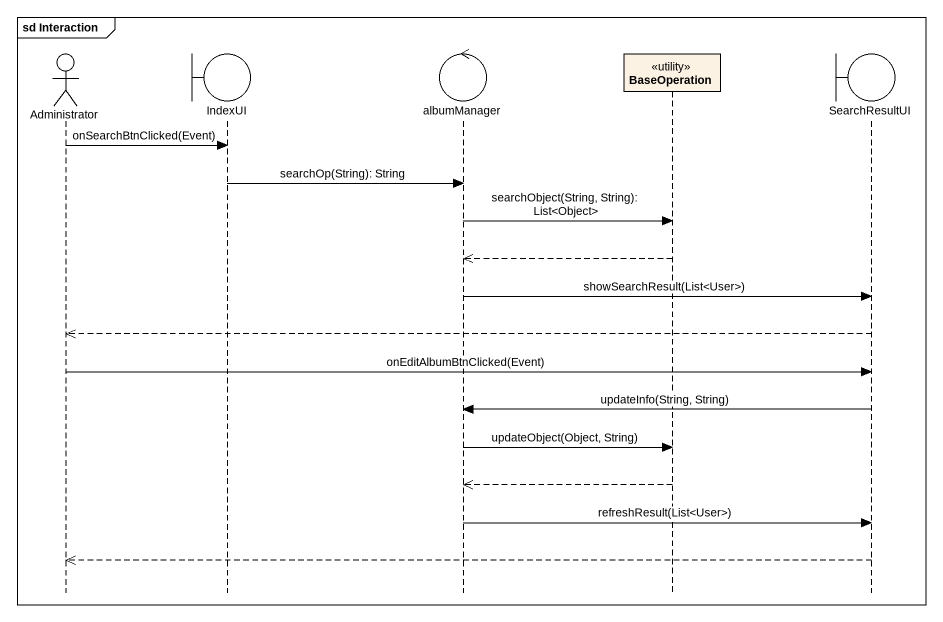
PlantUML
@startuml
mainframe sd Interaction
hide footbox
actor Administrator
boundary IndexUI
control albumManager
participant BaseOperation <<utility>>
boundary SearchResultUI

Administrator -> IndexUI : onSearchBtnClicked(Event)
IndexUI -> albumManager : searchOp(String): String
albumManager -> BaseOperation : searchObject(String, String): List<Object>
BaseOperation -->> albumManager
albumManager -> SearchResultUI : showSearchResult(List<User>)
SearchResultUI -->> Administrator
Administrator -> SearchResultUI : onEditAlbumBtnClicked(Event)
SearchResultUI -> albumManager : updateInfo(String, String)
albumManager -> BaseOperation : updateObject(Object, String)
BaseOperation -->> albumManager
albumManager -> SearchResultUI : refreshResult(List<User>)
SearchResultUI -->> Administrator
@enduml
